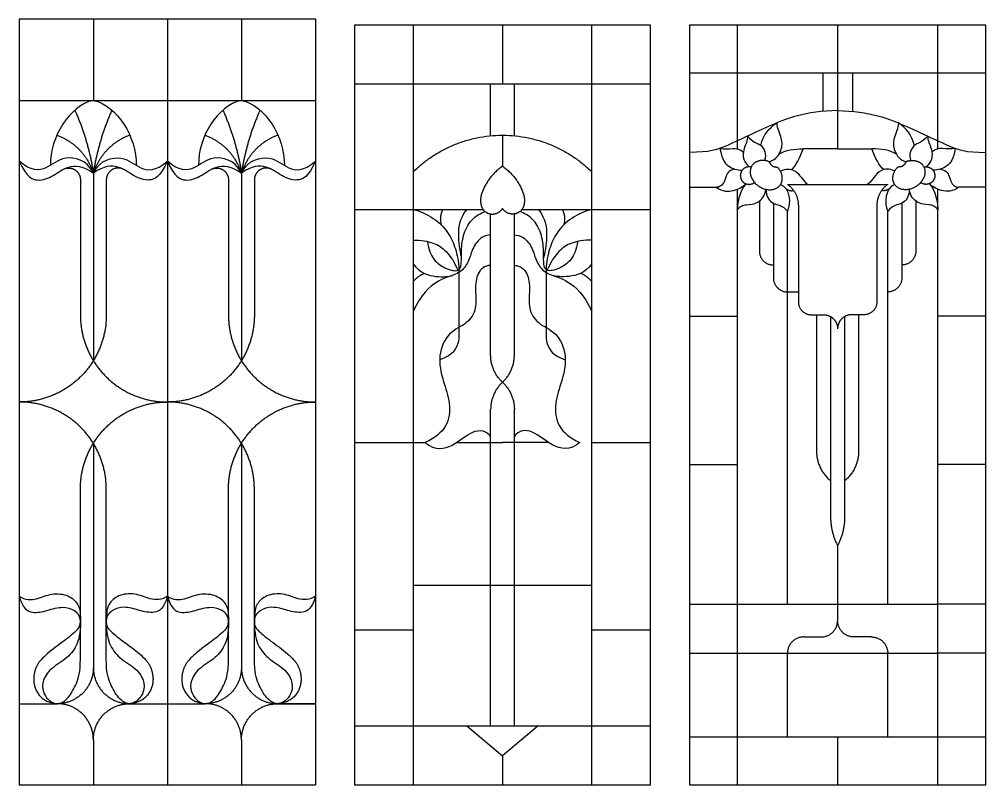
# Model space of a CAD drawing. Header units: millimetres. Extents: x -155 to 174, y -195 to 151.
# Drawn here: x -71.5 to 8.3, y -11.3 to 51.9 of the extents above; entities that cross this region are included whole.
import ezdxf

# ---------------------------------------------------------------- set-up
doc = ezdxf.new("R2010")
doc.units = ezdxf.units.MM
doc.header["$MEASUREMENT"] = 0
doc.layers.add('Layer 03', color=5, linetype='Continuous')

msp = doc.modelspace()

# ---------------------------------------------------------------- linework, layer by layer
at = {"layer": 'Layer 03'}
for p, q in [((-47.087, 51.918), (-71.543, 51.918)), ((-71.543, 51.918), (-71.543, -11.293)), ((-39.012, 51.424), (-39.012, -11.293)), ((-24.271, -11.293), (-24.271, 51.424)), ((-12.251, 51.424), (-12.251, 41.211)), ((4.315, 41.211), (4.315, 51.424)), ((8.26, 47.479), (-16.196, 47.479)), ((-19.414, 46.566), (-43.869, 46.566)), ((-66.499, 38.661), (-66.499, 27.496)), ((-64.36, 38.661), (-64.36, 27.496)), ((-54.271, 38.661), (-54.271, 27.496)), ((-52.132, 38.661), (-52.132, 27.496)), ((-12.251, 37.886), (-12.251, -11.293)), ((-8.11, 38.287), (0.174, 38.287)), ((4.315, -11.293), (4.315, 37.886)), ((-10.429, 36.909), (-10.429, 32.788)), ((-9.269, 36.739), (-9.269, 30.563)), ((2.493, 36.909), (2.493, 32.788)), ((-7.211, 36.555), (-7.211, 28.572)), ((-0.725, 36.555), (-0.725, 28.572)), ((-5.708, 27.528), (-5.708, 16.251)), ((-2.229, 27.528), (-2.229, 16.251)), ((-66.499, -0.938), (-66.499, 13.129)), ((-64.36, -0.938), (-64.36, 13.129)), ((-54.271, -0.938), (-54.271, 13.129)), ((-52.132, -0.938), (-52.132, 13.129)), ((-43.869, -6.436), (-19.414, -6.436)), ((-16.196, -7.349), (8.26, -7.349))]:
    msp.add_line(p, q, dxfattribs=at)
for points in [[(-65.429, 51.918), (-65.429, 45.227)], [(-59.315, 51.918), (-59.315, -11.293)], [(-53.201, 51.918), (-53.201, 45.227)], [(-47.087, 51.918), (-47.087, -11.293)], [(-31.642, 51.424), (-31.642, 46.566)], [(-3.968, 51.424), (-3.968, 41.216)], [(-5.185, 47.479), (-5.185, 44.323)], [(-2.751, 47.479), (-2.751, 44.323)], [(-32.62, 42.297), (-32.62, 46.566)], [(-30.663, 42.297), (-30.663, 46.566)], [(-71.543, 45.227), (-47.087, 45.227)], [(-31.642, 42.343), (-31.642, 39.779)], [(-3.968, 41.216), (-6.805, 41.216)], [(-3.968, 41.216), (-1.131, 41.216)], [(-65.429, 39.225), (-65.429, 23.724)], [(-53.201, 39.225), (-53.201, 23.724)], [(-16.196, 38.043), (-13.979, 38.043)], [(8.26, 38.043), (6.042, 38.043)], [(1.333, 36.739), (1.333, 30.563)], [(-43.869, 36.212), (-33.241, 36.212)], [(-30.042, 36.212), (-19.414, 36.212)], [(-8.11, 3.617), (-8.11, 36.077)], [(0.174, 3.617), (0.174, 36.077)], [(-32.62, 24.176), (-32.62, 35.844)], [(-30.663, 24.176), (-30.663, 35.844)], [(-8.11, 29.404), (-7.211, 29.404)], [(-16.196, 27.396), (-12.251, 27.396)], [(-6.159, 27.52), (-5.128, 27.52)], [(-4.548, 27.365), (-4.548, 10.813)], [(-3.388, 27.365), (-3.388, 10.813)], [(-1.777, 27.52), (-2.808, 27.52)], [(8.26, 27.396), (4.315, 27.396)], [(-32.62, -6.436), (-32.62, 19.708)], [(-30.663, -6.436), (-30.663, 19.708)], [(-65.429, 16.9), (-65.429, -1.618)], [(-53.201, 16.9), (-53.201, -1.618)], [(-43.869, 16.959), (-38.02, 16.959)], [(-35.457, 16.959), (-31.642, 16.959)], [(-27.827, 16.959), (-31.642, 16.959)], [(-24.271, 16.959), (-19.414, 16.959)], [(-16.196, 15.16), (-12.251, 15.16)], [(8.26, 15.16), (4.315, 15.16)], [(-3.968, 8.454), (-3.968, 2.252)], [(-39.012, 5.178), (-24.271, 5.178)], [(-16.196, 3.617), (-12.251, 3.617)], [(-12.251, 3.617), (4.315, 3.617)], [(8.26, 3.617), (4.315, 3.617)], [(-43.869, 1.507), (-39.012, 1.507)], [(-24.271, 1.507), (-19.414, 1.507)], [(-6.765, 0.907), (-5.313, 0.907)], [(-1.172, 0.907), (-2.623, 0.907)], [(-16.196, -0.438), (-12.251, -0.438)], [(-12.251, -0.438), (4.315, -0.438)], [(-8.11, -7.349), (-8.11, -0.438)], [(0.174, -7.349), (0.174, -0.438)], [(8.26, -0.438), (4.315, -0.438)], [(-71.543, -4.603), (-68.383, -4.603)], [(-62.475, -4.603), (-56.155, -4.603)], [(-47.087, -4.603), (-50.247, -4.603)], [(-50.247, -4.603), (-47.087, -4.603)], [(-34.589, -6.436), (-31.642, -8.909)], [(-28.694, -6.436), (-31.642, -8.909)], [(-65.429, -7.588), (-65.429, -11.293)], [(-53.201, -7.588), (-53.201, -11.293)], [(-3.968, -7.349), (-3.968, -11.293)], [(-31.642, -8.909), (-31.642, -11.293)], [(-71.543, -11.293), (-47.087, -11.293)]]:
    msp.add_lwpolyline(points, dxfattribs=at)
for points in [[(-43.869, -11.293), (-19.414, -11.293), (-19.414, 51.424), (-43.869, 51.424)], [(-16.196, -11.293), (8.26, -11.293), (8.26, 51.424), (-16.196, 51.424)]]:
    msp.add_lwpolyline(points, close=True, dxfattribs=at)
for points, degree in [([(-65.429, 45.227), (-67.423, 44.776), (-68.99, 42.225), (-68.976, 39.852)], 3), ([(-65.429, 45.227), (-63.435, 44.776), (-61.868, 42.225), (-61.882, 39.852)], 3), ([(-53.201, 45.227), (-55.196, 44.776), (-56.762, 42.225), (-56.748, 39.852)], 3), ([(-53.201, 45.227), (-51.207, 44.776), (-49.641, 42.225), (-49.654, 39.852)], 3), ([(-66.962, 44.419), (-65.843, 41.909), (-65.429, 39.225)], 2), ([(-63.896, 44.419), (-65.015, 41.909), (-65.429, 39.225)], 2), ([(-54.734, 44.419), (-53.615, 41.909), (-53.201, 39.225)], 2), ([(-51.668, 44.419), (-52.787, 41.909), (-53.201, 39.225)], 2), ([(-3.968, 44.376), (-6.58, 44.376), (-9.99, 42.986), (-13.22, 41.37), (-14.566, 40.922), (-16.196, 40.922)], 3), ([(-3.968, 44.376), (-1.356, 44.376), (2.054, 42.986), (5.284, 41.37), (6.63, 40.922), (8.26, 40.922)], 3), ([(-10.309, 41.498), (-10.112, 42.415), (-9.619, 42.928), (-9, 43.356)], 3), ([(-9, 43.356), (-8.972, 42.949), (-8.541, 42.035), (-8.551, 41.132), (-9.135, 40.237), (-9.631, 40.145)], 3), ([(1.064, 43.356), (1.036, 42.949), (0.605, 42.035), (0.615, 41.132), (1.199, 40.237), (1.695, 40.145)], 3), ([(2.373, 41.498), (2.175, 42.415), (1.683, 42.928), (1.064, 43.356)], 3), ([(-68.44, 42.356), (-66.24, 41.504), (-65.449, 39.264)], 2), ([(-62.418, 42.356), (-64.618, 41.504), (-65.409, 39.264)], 2), ([(-56.212, 42.356), (-54.012, 41.504), (-53.221, 39.264)], 2), ([(-50.19, 42.356), (-52.39, 41.504), (-53.182, 39.264)], 2), ([(-11.414, 42.267), (-11.391, 41.94), (-11.782, 41.189), (-11.798, 40.328), (-11.454, 39.906), (-11.28, 39.731)], 3), ([(-11.414, 42.267), (-10.937, 41.752), (-10.347, 41.689), (-9.893, 40.939), (-9.927, 40.538), (-10, 40.254)], 3), ([(3.478, 42.267), (3.001, 41.752), (2.411, 41.689), (1.957, 40.939), (1.99, 40.538), (2.064, 40.254)], 3), ([(3.478, 42.267), (3.455, 41.94), (3.846, 41.189), (3.862, 40.328), (3.518, 39.906), (3.344, 39.731)], 3), ([(-13.683, 41.262), (-12.976, 41.116), (-12.298, 41.462), (-11.751, 40.951)], 3), ([(-13.683, 41.262), (-13.534, 40.365), (-13.088, 39.72), (-12.251, 39.453), (-11.854, 39.447)], 3), ([(-8.828, 40.782), (-8.228, 41.131), (-7.59, 41.216), (-6.805, 41.216)], 3), ([(-7.795, 39.515), (-7.401, 39.76), (-7.087, 40.503), (-6.805, 41.216)], 3), ([(-0.141, 39.515), (-0.535, 39.76), (-0.849, 40.503), (-1.131, 41.216)], 3), ([(0.892, 40.782), (0.292, 41.131), (-0.346, 41.216), (-1.131, 41.216)], 3), ([(5.747, 41.262), (5.039, 41.116), (4.362, 41.462), (3.815, 40.951)], 3), ([(5.747, 41.262), (5.598, 40.365), (5.151, 39.72), (4.315, 39.453), (3.918, 39.447)], 3), ([(-65.429, 39.225), (-65.996, 40.353), (-68.012, 40.756), (-69.2, 39.466), (-70.579, 39.35), (-71.543, 40.192)], 3), ([(-71.543, 40.192), (-70.96, 38.882), (-69.998, 38.467), (-68.739, 38.931), (-67.595, 39.893), (-66.285, 39.827), (-65.429, 39.225)], 3), ([(-65.429, 39.225), (-64.862, 40.353), (-62.846, 40.756), (-61.658, 39.466), (-60.28, 39.35), (-59.315, 40.192)], 3), ([(-59.315, 40.192), (-59.898, 38.882), (-60.86, 38.467), (-62.12, 38.931), (-63.264, 39.893), (-64.573, 39.827), (-65.429, 39.225)], 3), ([(-53.201, 39.225), (-53.768, 40.353), (-55.784, 40.756), (-56.972, 39.466), (-58.351, 39.35), (-59.315, 40.192)], 3), ([(-59.315, 40.192), (-58.732, 38.882), (-57.771, 38.467), (-56.511, 38.931), (-55.367, 39.893), (-54.057, 39.827), (-53.201, 39.225)], 3), ([(-53.201, 39.225), (-52.634, 40.353), (-50.618, 40.756), (-49.43, 39.466), (-48.052, 39.35), (-47.087, 40.192)], 3), ([(-47.087, 40.192), (-47.671, 38.882), (-48.632, 38.467), (-49.892, 38.931), (-51.036, 39.893), (-52.345, 39.827), (-53.201, 39.225)], 3), ([(-12.456, 39.549), (-13.023, 39.433), (-13.244, 38.782), (-13.37, 38.32), (-13.737, 38.043), (-13.979, 38.043)], 3), ([(-8.683, 39.367), (-8.22, 39.62), (-7.499, 39.526), (-6.944, 38.835), (-6.735, 38.522), (-6.431, 38.287)], 3), ([(0.747, 39.367), (0.284, 39.62), (-0.438, 39.526), (-0.992, 38.835), (-1.201, 38.522), (-1.505, 38.287)], 3), ([(4.52, 39.549), (5.087, 39.433), (5.307, 38.782), (5.433, 38.32), (5.801, 38.043), (6.042, 38.043)], 3), ([(-13.979, 38.043), (-13.496, 37.68), (-12.488, 37.669), (-11.751, 38.125), (-11.553, 38.342)], 3), ([(-11.553, 38.342), (-12.123, 37.698), (-12.251, 36.584), (-12.251, 36.144)], 3), ([(6.042, 38.043), (5.559, 37.68), (4.552, 37.669), (3.815, 38.125), (3.617, 38.342)], 3), ([(3.617, 38.342), (4.186, 37.698), (4.315, 36.584), (4.315, 36.144)], 3), ([(-12.251, 36.144), (-12.068, 36.484), (-11.509, 36.649), (-10.561, 36.648), (-9.955, 37.334), (-9.885, 37.878)], 3), ([(-9.885, 37.878), (-9.881, 37.262), (-9.359, 36.571), (-8.513, 36.571), (-8.11, 36.077)], 3), ([(-8.682, 38.276), (-7.922, 37.986), (-7.783, 36.746), (-8.11, 36.077)], 3), ([(-8.235, 37.918), (-7.949, 37.713), (-7.601, 37.781)], 2), ([(0.299, 37.918), (0.013, 37.713), (-0.335, 37.781)], 2), ([(0.746, 38.276), (-0.014, 37.986), (-0.153, 36.746), (0.174, 36.077)], 3), ([(1.949, 37.878), (1.945, 37.262), (1.423, 36.571), (0.576, 36.571), (0.174, 36.077)], 3), ([(4.315, 36.144), (4.132, 36.484), (3.573, 36.649), (2.625, 36.648), (2.019, 37.334), (1.949, 37.878)], 3), ([(-39.012, 36.212), (-38.489, 36.112), (-37.249, 35.53), (-36.077, 34.338), (-35.497, 32.996), (-35.267, 31.916), (-35.241, 31.249)], 3), ([(-36.573, 36.212), (-36.864, 35.733), (-36.706, 34.94)], 2), ([(-34.617, 36.212), (-35.238, 35.35), (-35.344, 34.068), (-35.212, 32.944), (-35.036, 32.217)], 3), ([(-28.666, 36.212), (-28.045, 35.35), (-27.939, 34.068), (-28.071, 32.944), (-28.247, 32.217)], 3), ([(-24.271, 36.212), (-24.794, 36.112), (-26.034, 35.53), (-27.206, 34.338), (-27.787, 32.996), (-28.016, 31.916), (-28.042, 31.249)], 3), ([(-26.71, 36.212), (-26.419, 35.733), (-26.577, 34.94)], 2), ([(-32.62, 34.106), (-33.114, 34.106), (-33.897, 33.556), (-34.291, 32.368), (-34.708, 31.354), (-35.553, 30.766), (-36.978, 30.454), (-38.369, 29.21), (-39.012, 27.801)], 3), ([(-39.012, 33.681), (-38.379, 33.681), (-37.253, 33.502), (-36.323, 32.882), (-35.589, 31.854), (-35.337, 31.189)], 3), ([(-30.663, 34.106), (-30.169, 34.106), (-29.386, 33.556), (-28.992, 32.368), (-28.575, 31.354), (-27.73, 30.766), (-26.305, 30.454), (-24.914, 29.21), (-24.271, 27.801)], 3), ([(-24.271, 33.681), (-24.904, 33.681), (-26.03, 33.502), (-26.96, 32.882), (-27.694, 31.854), (-27.946, 31.189)], 3), ([(-39.012, 31.713), (-38.426, 30.93), (-37.051, 30.578), (-36.048, 30.671), (-35.771, 30.767)], 3), ([(-32.62, 31.587), (-33.127, 31.587), (-33.781, 30.994), (-33.923, 29.601), (-33.737, 28.012), (-34.478, 26.765), (-36.132, 26.12), (-37.039, 24.207), (-36.57, 21.998), (-35.88, 20.251), (-36.13, 18.205), (-37.205, 17.354), (-38.02, 16.959)], 3), ([(-35.241, 31.396), (-35.241, 27.058), (-35.241, 26.177), (-35.221, 25.336), (-35.545, 24.509), (-36.241, 23.981), (-36.828, 23.801)], 3), ([(-30.663, 31.587), (-30.156, 31.587), (-29.502, 30.994), (-29.36, 29.601), (-29.546, 28.012), (-28.805, 26.765), (-27.151, 26.12), (-26.244, 24.207), (-26.713, 21.998), (-27.404, 20.251), (-27.153, 18.205), (-26.078, 17.354), (-25.264, 16.959)], 3), ([(-28.042, 31.396), (-28.042, 27.058), (-28.042, 26.177), (-28.063, 25.336), (-27.739, 24.509), (-27.042, 23.981), (-26.455, 23.801)], 3), ([(-24.271, 31.713), (-24.857, 30.93), (-26.232, 30.578), (-27.236, 30.671), (-27.513, 30.767)], 3), ([(-39.012, 30.256), (-38.633, 30.72), (-38.099, 30.941)], 2), ([(-24.271, 30.256), (-24.65, 30.72), (-25.184, 30.941)], 2), ([(-38.02, 16.959), (-37.204, 16.272), (-35.67, 16.584), (-34.159, 18.095), (-32.912, 17.999), (-32.62, 17.423)], 3), ([(-25.264, 16.959), (-26.079, 16.272), (-27.614, 16.584), (-29.124, 18.095), (-30.371, 17.999), (-30.663, 17.423)], 3), ([(-71.543, 4.265), (-71.076, 3.926), (-70.058, 3.978), (-68.91, 4.565), (-67.422, 4.395), (-66.639, 3.625), (-66.499, 3.038), (-66.499, 2.192)], 3), ([(-59.315, 4.265), (-59.782, 3.926), (-60.8, 3.978), (-61.949, 4.565), (-63.436, 4.395), (-64.219, 3.625), (-64.36, 3.038), (-64.36, 2.192)], 3), ([(-59.315, 4.265), (-58.848, 3.926), (-57.83, 3.978), (-56.682, 4.565), (-55.194, 4.395), (-54.411, 3.625), (-54.271, 3.038), (-54.271, 2.192)], 3), ([(-47.087, 4.265), (-47.554, 3.926), (-48.572, 3.978), (-49.721, 4.565), (-51.208, 4.395), (-51.991, 3.625), (-52.132, 3.038), (-52.132, 2.192)], 3), ([(-66.499, 2.192), (-66.499, 1.179), (-66.757, 0.118), (-67.679, -0.96), (-69.171, -1.79), (-69.733, -2.961), (-69.521, -3.849), (-69.068, -4.398), (-68.635, -4.603), (-68.383, -4.603)], 3), ([(-64.36, 2.192), (-64.36, 1.179), (-64.101, 0.118), (-63.18, -0.96), (-61.688, -1.79), (-61.125, -2.961), (-61.337, -3.849), (-61.79, -4.398), (-62.223, -4.603), (-62.475, -4.603)], 3), ([(-54.271, 2.192), (-54.271, 1.179), (-54.53, 0.118), (-55.451, -0.96), (-56.943, -1.79), (-57.505, -2.961), (-57.293, -3.849), (-56.84, -4.398), (-56.407, -4.603), (-56.155, -4.603)], 3), ([(-52.132, 2.192), (-52.132, 1.179), (-51.873, 0.118), (-50.952, -0.96), (-49.46, -1.79), (-48.898, -2.961), (-49.11, -3.849), (-49.562, -4.398), (-49.995, -4.603), (-50.247, -4.603)], 3), ([(-68.414, -4.603), (-68.074, -4.603), (-67.474, -4.193), (-66.791, -2.952), (-66.499, -2.03), (-66.499, -0.938)], 3), ([(-62.444, -4.603), (-62.785, -4.603), (-63.385, -4.193), (-64.068, -2.952), (-64.36, -2.03), (-64.36, -0.938)], 3), ([(-56.186, -4.603), (-55.846, -4.603), (-55.246, -4.193), (-54.563, -2.952), (-54.271, -2.03), (-54.271, -0.938)], 3), ([(-50.216, -4.603), (-50.557, -4.603), (-51.157, -4.193), (-51.84, -2.952), (-52.132, -2.03), (-52.132, -0.938)], 3)]:
    msp.add_open_spline(points, degree=degree, dxfattribs=at)
for points, weights in [([(-39.012, 39.324), (-31.642, 46.579), (-24.271, 39.324)], [1, 0.712619239103, 1]), ([(-9.741, 40.205), (-9.611, 40.169), (-9.556, 40.044)], [1, 0.902919288531, 1]), ([(-9.556, 40.044), (-9.416, 39.725), (-9.068, 39.722)], [1, 0.838663893796, 1]), ([(1.62, 40.044), (1.48, 39.725), (1.131, 39.722)], [1, 0.838663893796, 1]), ([(1.805, 40.205), (1.674, 40.169), (1.62, 40.044)], [1, 0.902919288531, 1]), ([(-31.642, 39.779), (-32.874, 38.938), (-33.36, 37.529)], [1, 0.949281622622, 1]), ([(-31.642, 39.779), (-30.41, 38.938), (-29.923, 37.529)], [1, 0.949281622622, 1]), ([(-9.068, 39.722), (-8.932, 39.722), (-8.847, 39.616)], [1, 0.902955071614, 1]), ([(1.131, 39.722), (0.996, 39.722), (0.911, 39.616)], [1, 0.902955071614, 1]), ([(-33.36, 37.529), (-33.516, 37.079), (-33.422, 36.612)], [1, 0.965160108371, 1]), ([(-29.923, 37.529), (-29.768, 37.079), (-29.861, 36.612)], [1, 0.965160108371, 1]), ([(-8.11, 38.287), (-7.211, 37.654), (-7.211, 36.555)], [1, 0.887569925504, 1]), ([(0.174, 38.287), (-0.725, 37.654), (-0.725, 36.555)], [1, 0.887569925504, 1]), ([(-10.429, 32.788), (-10.429, 31.628), (-9.269, 31.628)], [1, 0.707106781187, 1]), ([(2.493, 32.788), (2.493, 31.628), (1.333, 31.628)], [1, 0.707106781187, 1]), ([(-9.269, 30.563), (-9.269, 29.404), (-8.11, 29.404)], [1, 0.707106781005, 1]), ([(1.333, 30.563), (1.333, 29.404), (0.174, 29.404)], [1, 0.707106781005, 1]), ([(-7.211, 28.572), (-7.211, 27.52), (-6.159, 27.52)], [1, 0.707106781187, 1]), ([(-0.725, 28.572), (-0.725, 27.52), (-1.777, 27.52)], [1, 0.707106781187, 1]), ([(-31.642, 21.942), (-32.62, 22.845), (-32.62, 24.176)], [1, 0.91595155637, 1]), ([(-31.642, 21.942), (-30.663, 22.845), (-30.663, 24.176)], [1, 0.91595155637, 1]), ([(-31.642, 21.942), (-32.62, 21.039), (-32.62, 19.708)], [1, 0.91595155637, 1]), ([(-31.642, 21.942), (-30.663, 21.039), (-30.663, 19.708)], [1, 0.91595155637, 1]), ([(-5.708, 16.251), (-5.708, 14.753), (-4.548, 13.804)], [1, 0.903614926952, 1]), ([(-2.229, 16.251), (-2.229, 14.753), (-3.388, 13.804)], [1, 0.903614926952, 1]), ([(-4.548, 10.813), (-4.548, 9.562), (-3.968, 8.454)], [1, 0.971097380223, 1]), ([(-3.388, 10.813), (-3.388, 9.562), (-3.968, 8.454)], [1, 0.971097380223, 1]), ([(-5.313, 0.907), (-3.968, 0.907), (-3.968, 2.252)], [1, 0.707106781187, 1]), ([(-2.623, 0.907), (-3.968, 0.907), (-3.968, 2.252)], [1, 0.707106781187, 1]), ([(-6.765, 0.907), (-8.11, 0.907), (-8.11, -0.438)], [1, 0.707106781187, 1]), ([(-1.172, 0.907), (0.174, 0.907), (0.174, -0.438)], [1, 0.707106781187, 1]), ([(-69.743, -0.975), (-70.523, -1.839), (-70.317, -2.986)], [1, 0.897687859046, 1]), ([(-61.116, -0.975), (-60.335, -1.839), (-60.541, -2.986)], [1, 0.897687859046, 1]), ([(-57.515, -0.975), (-58.295, -1.839), (-58.089, -2.986)], [1, 0.897687859046, 1]), ([(-48.888, -0.975), (-48.107, -1.839), (-48.313, -2.986)], [1, 0.897687859046, 1]), ([(-65.429, -1.618), (-65.429, -4.603), (-68.414, -4.603)], [1, 0.707106778788, 1]), ([(-65.429, -1.618), (-65.429, -4.603), (-62.444, -4.603)], [1, 0.707106778788, 1]), ([(-53.201, -1.618), (-53.201, -4.603), (-56.186, -4.603)], [1, 0.707106778788, 1]), ([(-53.201, -1.618), (-53.201, -4.603), (-50.216, -4.603)], [1, 0.707106778788, 1]), ([(-70.317, -2.986), (-70.026, -4.603), (-68.383, -4.603)], [1, 0.767135959419, 1]), ([(-60.541, -2.986), (-60.832, -4.603), (-62.475, -4.603)], [1, 0.767135959419, 1]), ([(-58.089, -2.986), (-57.799, -4.603), (-56.155, -4.603)], [1, 0.767135959419, 1]), ([(-48.313, -2.986), (-48.604, -4.603), (-50.247, -4.603)], [1, 0.767135959419, 1]), ([(-65.429, -7.588), (-65.429, -4.603), (-68.414, -4.603)], [1, 0.707106778788, 1]), ([(-65.429, -7.588), (-65.429, -4.603), (-62.444, -4.603)], [1, 0.707106778788, 1]), ([(-53.201, -7.588), (-53.201, -4.603), (-56.186, -4.603)], [1, 0.707106778788, 1]), ([(-53.201, -7.588), (-53.201, -4.603), (-50.216, -4.603)], [1, 0.707106778788, 1])]:
    msp.add_rational_spline(points, weights, degree=2, dxfattribs=at)
for points, weights, knots in [([(-9.741, 40.205), (-10.625, 40.449), (-11.035, 39.83), (-11.646, 38.904), (-10.47, 38.127), (-9.294, 37.35), (-8.682, 38.276), (-8.271, 38.897), (-8.847, 39.616)], [0.887618061482, 0.782922975387, 1, 0.707106781187, 1, 0.707106781187, 1, 0.78236253516, 0.888160800883], [1.977401, 1.977401, 1.977401, 3.141593, 3.141593, 4.712389, 4.712389, 6.283185, 6.283185, 7.450382, 7.450382, 7.450382]), ([(1.805, 40.205), (2.689, 40.449), (3.099, 39.83), (3.71, 38.904), (2.534, 38.127), (1.357, 37.35), (0.746, 38.276), (0.335, 38.897), (0.911, 39.616)], [0.887618061482, 0.782922975387, 1, 0.707106781187, 1, 0.707106781187, 1, 0.78236253516, 0.888160800883], [1.977401, 1.977401, 1.977401, 3.141593, 3.141593, 4.712389, 4.712389, 6.283185, 6.283185, 7.450382, 7.450382, 7.450382]), ([(-67.926, 39.528), (-67.438, 39.782), (-66.969, 39.496), (-66.499, 39.211), (-66.499, 38.661)], [1, 0.871543513474, 1, 0.871543513474, 1], [0, 0, 0, 1.545907, 1.545907, 3.091814, 3.091814, 3.091814]), ([(-62.932, 39.528), (-63.42, 39.782), (-63.89, 39.496), (-64.36, 39.211), (-64.36, 38.661)], [1, 0.871543513474, 1, 0.871543513474, 1], [0, 0, 0, 1.545907, 1.545907, 3.091814, 3.091814, 3.091814]), ([(-55.699, 39.528), (-55.211, 39.782), (-54.741, 39.496), (-54.271, 39.211), (-54.271, 38.661)], [1, 0.871543513474, 1, 0.871543513474, 1], [0, 0, 0, 1.545907, 1.545907, 3.091814, 3.091814, 3.091814]), ([(-50.704, 39.528), (-51.192, 39.782), (-51.662, 39.496), (-52.132, 39.211), (-52.132, 38.661)], [1, 0.871543513474, 1, 0.871543513474, 1], [0, 0, 0, 1.545907, 1.545907, 3.091814, 3.091814, 3.091814]), ([(-11.102, 39.709), (-11.49, 39.808), (-11.78, 39.53), (-12.069, 39.252), (-11.985, 38.859), (-11.902, 38.467), (-11.524, 38.331), (-11.147, 38.195), (-10.832, 38.444)], [1, 0.873883600659, 1, 0.873883600659, 1, 0.873883600659, 1, 0.873883600659, 1], [0, 0, 0, 1.17609, 1.17609, 2.352179, 2.352179, 3.528269, 3.528269, 4.704358, 4.704358, 4.704358]), ([(3.165, 39.709), (3.554, 39.808), (3.844, 39.53), (4.133, 39.252), (4.049, 38.859), (3.966, 38.467), (3.588, 38.331), (3.21, 38.195), (2.896, 38.444)], [1, 0.873883600659, 1, 0.873883600659, 1, 0.873883600659, 1, 0.873883600659, 1], [0, 0, 0, 1.17609, 1.17609, 2.352179, 2.352179, 3.528269, 3.528269, 4.704358, 4.704358, 4.704358]), ([(-33.422, 36.612), (-33.292, 35.961), (-32.639, 35.847), (-31.985, 35.732), (-31.642, 36.3)], [1, 0.825152243752, 1, 0.825152243752, 1], [6.566395, 6.566395, 6.566395, 8.435686, 8.435686, 10.304976, 10.304976, 10.304976]), ([(-29.861, 36.612), (-29.991, 35.961), (-30.645, 35.847), (-31.299, 35.732), (-31.642, 36.3)], [1, 0.825152236164, 1, 0.825152236164, 1], [6.566395, 6.566395, 6.566395, 8.435686, 8.435686, 10.304976, 10.304976, 10.304976]), ([(-64.36, 27.496), (-64.36, 24.52), (-66.464, 22.416), (-68.568, 20.312), (-71.543, 20.312)], [1, 0.923879500211, 1, 0.923879500211, 1], [0, 0, 0, 8.706967, 8.706967, 17.413933, 17.413933, 17.413933]), ([(-66.499, 27.496), (-66.499, 24.52), (-64.395, 22.416), (-62.291, 20.312), (-59.315, 20.312)], [1, 0.923879500211, 1, 0.923879500211, 1], [0, 0, 0, 8.706967, 8.706967, 17.413933, 17.413933, 17.413933]), ([(-52.132, 27.496), (-52.132, 24.52), (-54.236, 22.416), (-56.34, 20.312), (-59.315, 20.312)], [1, 0.923879500211, 1, 0.923879500211, 1], [0, 0, 0, 8.706967, 8.706967, 17.413933, 17.413933, 17.413933]), ([(-54.271, 27.496), (-54.271, 24.52), (-52.167, 22.416), (-50.063, 20.312), (-47.087, 20.312)], [1, 0.923879500211, 1, 0.923879500211, 1], [0, 0, 0, 8.706967, 8.706967, 17.413933, 17.413933, 17.413933]), ([(-5.128, 27.52), (-4.647, 27.52), (-4.308, 27.181), (-3.968, 26.841), (-3.968, 26.361)], [1, 0.92387943338, 1, 0.92387943338, 1], [0, 0, 0, 1.462554, 1.462554, 2.925108, 2.925108, 2.925108]), ([(-2.808, 27.52), (-3.289, 27.52), (-3.628, 27.181), (-3.968, 26.841), (-3.968, 26.361)], [1, 0.92387943338, 1, 0.92387943338, 1], [0, 0, 0, 1.462554, 1.462554, 2.925108, 2.925108, 2.925108]), ([(-64.36, 13.129), (-64.36, 16.104), (-66.464, 18.208), (-68.568, 20.312), (-71.543, 20.312)], [1, 0.923879500211, 1, 0.923879500211, 1], [0, 0, 0, 8.706967, 8.706967, 17.413933, 17.413933, 17.413933]), ([(-66.499, 13.129), (-66.499, 16.104), (-64.395, 18.208), (-62.291, 20.312), (-59.315, 20.312)], [1, 0.923879500211, 1, 0.923879500211, 1], [0, 0, 0, 8.706967, 8.706967, 17.413933, 17.413933, 17.413933]), ([(-52.132, 13.129), (-52.132, 16.104), (-54.236, 18.208), (-56.34, 20.312), (-59.315, 20.312)], [1, 0.923879500211, 1, 0.923879500211, 1], [0, 0, 0, 8.706967, 8.706967, 17.413933, 17.413933, 17.413933]), ([(-54.271, 13.129), (-54.271, 16.104), (-52.167, 18.208), (-50.063, 20.312), (-47.087, 20.312)], [1, 0.923879500211, 1, 0.923879500211, 1], [0, 0, 0, 8.706967, 8.706967, 17.413933, 17.413933, 17.413933]), ([(-66.774, 1.487), (-66.434, 1.855), (-66.511, 2.351), (-66.587, 2.846), (-67.022, 3.096)], [1, 0.901040912326, 1, 0.901040912326, 1], [0, 0, 0, 1.442215, 1.442215, 2.88443, 2.88443, 2.88443]), ([(-64.084, 1.487), (-64.424, 1.855), (-64.347, 2.351), (-64.271, 2.846), (-63.836, 3.096)], [1, 0.901040912326, 1, 0.901040912326, 1], [0, 0, 0, 1.442215, 1.442215, 2.88443, 2.88443, 2.88443]), ([(-54.546, 1.487), (-54.207, 1.855), (-54.283, 2.351), (-54.359, 2.846), (-54.794, 3.096)], [1, 0.901040912326, 1, 0.901040912326, 1], [0, 0, 0, 1.442215, 1.442215, 2.88443, 2.88443, 2.88443]), ([(-51.856, 1.487), (-52.196, 1.855), (-52.12, 2.351), (-52.043, 2.846), (-51.608, 3.096)], [1, 0.901040912326, 1, 0.901040912326, 1], [0, 0, 0, 1.442215, 1.442215, 2.88443, 2.88443, 2.88443])]:
    msp.add_rational_spline(points, weights, degree=2, knots=knots, dxfattribs=at)
for points, knots in [([(-37.827, 33.565), (-37.771, 32.91), (-37.294, 31.889), (-36.32, 31.321), (-35.74, 31.153), (-35.234, 31.135), (-35.021, 31.613), (-35.05, 32.546), (-34.952, 34.091), (-34.295, 35.402), (-33.428, 35.948), (-33.068, 36.037)], [0.323667, 0.323667, 0.323667, 0.323667, 1.858488, 3.716975, 5.575463, 7.433951, 9.292438, 11.150926, 13.009414, 14.867902, 16.726389, 16.726389, 16.726389, 16.726389]), ([(-25.456, 33.565), (-25.513, 32.91), (-25.989, 31.889), (-26.963, 31.321), (-27.543, 31.153), (-28.049, 31.135), (-28.263, 31.613), (-28.233, 32.546), (-28.331, 34.091), (-28.989, 35.402), (-29.856, 35.948), (-30.216, 36.037)], [0.323667, 0.323667, 0.323667, 0.323667, 1.858488, 3.716975, 5.575463, 7.433951, 9.292438, 11.150926, 13.009414, 14.867902, 16.726389, 16.726389, 16.726389, 16.726389]), ([(-71.543, 4.265), (-71.267, 3.251), (-70.464, 2.792), (-69.253, 3.085), (-67.994, 3.476), (-67.281, 3.244), (-67.022, 3.096)], [0, 0, 0, 0, 2.10463, 4.20926, 6.31389, 8.066386, 8.066386, 8.066386, 8.066386]), ([(-59.315, 4.265), (-59.591, 3.251), (-60.395, 2.792), (-61.605, 3.085), (-62.865, 3.476), (-63.577, 3.244), (-63.836, 3.096)], [0, 0, 0, 0, 2.10463, 4.20926, 6.31389, 8.066386, 8.066386, 8.066386, 8.066386]), ([(-59.315, 4.265), (-59.039, 3.251), (-58.236, 2.792), (-57.025, 3.085), (-55.766, 3.476), (-55.053, 3.244), (-54.794, 3.096)], [0, 0, 0, 0, 2.10463, 4.20926, 6.31389, 8.066386, 8.066386, 8.066386, 8.066386]), ([(-47.087, 4.265), (-47.363, 3.251), (-48.167, 2.792), (-49.377, 3.085), (-50.637, 3.476), (-51.349, 3.244), (-51.608, 3.096)], [0, 0, 0, 0, 2.10463, 4.20926, 6.31389, 8.066386, 8.066386, 8.066386, 8.066386]), ([(-66.774, 1.487), (-67.036, 1.202), (-67.833, 0.585), (-69.027, -0.282), (-69.586, -0.802), (-69.743, -0.975)], [12.666145, 12.666145, 12.666145, 12.666145, 14.732411, 16.837041, 17.758452, 17.758452, 17.758452, 17.758452]), ([(-64.084, 1.487), (-63.823, 1.202), (-63.026, 0.585), (-61.831, -0.282), (-61.272, -0.802), (-61.116, -0.975)], [12.666145, 12.666145, 12.666145, 12.666145, 14.732411, 16.837041, 17.758452, 17.758452, 17.758452, 17.758452]), ([(-54.546, 1.487), (-54.808, 1.202), (-55.605, 0.585), (-56.8, -0.282), (-57.358, -0.802), (-57.515, -0.975)], [12.666145, 12.666145, 12.666145, 12.666145, 14.732411, 16.837041, 17.758452, 17.758452, 17.758452, 17.758452]), ([(-51.856, 1.487), (-51.595, 1.202), (-50.798, 0.585), (-49.603, -0.282), (-49.044, -0.802), (-48.888, -0.975)], [12.666145, 12.666145, 12.666145, 12.666145, 14.732411, 16.837041, 17.758452, 17.758452, 17.758452, 17.758452])]:
    msp.add_open_spline(points, degree=3, knots=knots, dxfattribs=at)

doc.saveas('drawing.dxf')
